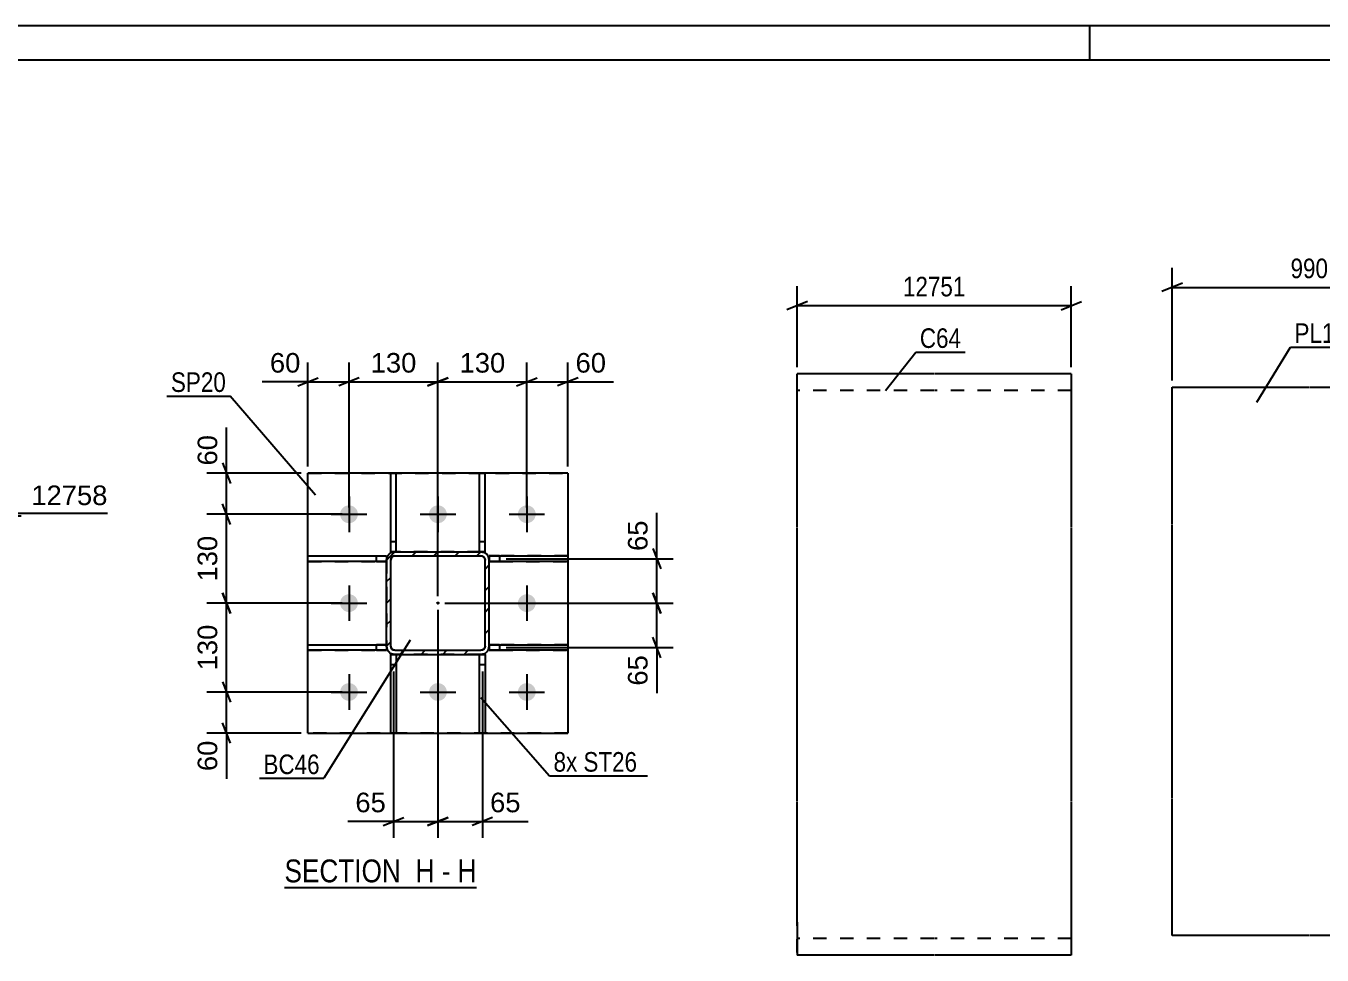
# Model space of a CAD drawing. Header units: millimetres. Extents: x 0 to 841, y 0 to 594.
# Drawn here: x 475.4 to 665, y 458.1 to 594 of the extents above; entities that cross this region are included whole.
import ezdxf

# ---------------------------------------------------------------- set-up
doc = ezdxf.new("R2010")
doc.units = ezdxf.units.MM
doc.linetypes.add('DXK_LINE_DOT2', pattern=[3.9198, 1.9599, -1.9599])
doc.linetypes.add('DXK_LINE_DOT3', pattern=[5.9187, 2.979, -0.9799, 0.9799, -0.9799])
doc.styles.add('Arial', font='ARIAL.TTF', dxfattribs={"height": 0.2})
doc.styles.add('Arial Narrow', font='ARIALN.TTF', dxfattribs={"height": 0.2})

# ---------------------------------------------------------------- blocks, each defined once
blk = doc.blocks.new('Unknown-284856622-1130')
at = {"color": 5, "linetype": 'Continuous'}
for p, q in [((841, 594), (0, 594)), ((631, 589), (631, 594)), ((836, 589), (5, 589))]:
    blk.add_line(p, q, dxfattribs=at)
blk = doc.blocks.new('Unknown-284856622-20 - 3531')
at = {"color": 6, "linetype": 'Continuous'}
blk.add_line((513.25, 467.98), (541.32, 467.98), dxfattribs=at)
at = {"color": 0, "linetype": 'Continuous'}
for points in [[(531.36, 468.73), (531.36, 472.23), (513.25, 472.23), (513.25, 468.73)], [(535.18, 468.73), (535.18, 472.23), (532.41, 472.23), (532.41, 468.73)], [(537.5, 468.73), (537.5, 472.23), (536.23, 472.23), (536.23, 468.73)], [(541.32, 468.73), (541.32, 472.23), (538.55, 472.23), (538.55, 468.73)]]:
    blk.add_wipeout(points, dxfattribs=at)
at = {"color": 7, "linetype": 'Continuous', "style": 'Arial Narrow'}
for s, p in [('SECTION ', (513.25, 468.73)), ('H', (532.41, 468.73)), ('H', (538.55, 468.73)), ('-', (536.23, 468.73))]:
    blk.add_text(s, height=3.34, dxfattribs=at).set_placement(p)
blk = doc.blocks.new('Part-284856622-3626 - 3531')
at = {"color": 2, "linetype": 'Continuous'}
for p, q in [((543.18, 516.47), (543.18, 516.47)), ((543.18, 516.47), (554.68, 516.47)), ((543.18, 516.47), (543.18, 515.88)), ((554.68, 515.67), (543.18, 515.67)), ((554.68, 516.47), (554.68, 515.67))]:
    blk.add_line(p, q, dxfattribs=at)
at = {"color": 7, "linetype": 'DXK_LINE_DOT2'}
for p, q in [((544.68, 516.47), (543.18, 516.47)), ((543.18, 516.47), (543.18, 516.47)), ((543.18, 515.88), (543.18, 515.67)), ((543.18, 515.67), (544.68, 515.67)), ((554.68, 516.47), (544.68, 516.47)), ((544.68, 516.47), (544.68, 515.67)), ((544.68, 515.67), (554.68, 515.67))]:
    blk.add_line(p, q, dxfattribs=at)
blk = doc.blocks.new('Part-284856622-3583 - 3531')
at = {"linetype": 'Continuous'}
h = blk.add_hatch(dxfattribs=at)
h.set_pattern_fill('', scale=0.7, style=0, pattern_type=0)
h.set_pattern_definition([(45, (529.3825, 517.0735), (-1.57154, 1.57154), [])])
h.paths.add_polyline_path([(541.98, 517.07), (529.38, 517.07), (528.92, 516.98), (528.53, 516.72), (528.27, 516.33), (528.18, 515.87), (528.18, 503.27), (528.27, 502.81), (528.53, 502.42), (528.92, 502.16), (529.38, 502.07), (541.98, 502.07), (542.44, 502.16), (542.83, 502.42), (543.09, 502.81), (543.18, 503.27), (543.18, 515.87), (543.09, 516.33), (542.83, 516.72), (542.44, 516.98)])
h.paths.add_polyline_path([(542.54, 516.1), (542.58, 515.87), (542.58, 503.27), (542.54, 503.04), (542.41, 502.85), (542.21, 502.72), (541.98, 502.67), (529.38, 502.67), (529.15, 502.72), (528.96, 502.85), (528.83, 503.04), (528.78, 503.27), (528.78, 515.87), (528.83, 516.1), (528.96, 516.3), (529.15, 516.43), (529.38, 516.47), (541.98, 516.47), (542.21, 516.43), (542.41, 516.3)])
blk.add_hatch(color=246, dxfattribs=at).paths.add_polyline_path([(535.68, 509.47, -1), (535.68, 509.67, -1)])
at = {"color": 7, "linetype": 'DXK_LINE_DOT2'}
for p, q in [((528.18, 515.87), (528.27, 516.33)), ((528.18, 515.87), (528.18, 503.27)), ((528.83, 516.1), (528.78, 515.87)), ((528.78, 503.27), (528.78, 515.87)), ((528.96, 516.3), (528.83, 516.1)), ((528.92, 516.98), (529.38, 517.07)), ((529.15, 516.43), (528.96, 516.3)), ((529.38, 516.47), (529.15, 516.43)), ((541.98, 517.07), (529.38, 517.07)), ((529.38, 516.47), (541.98, 516.47)), ((541.98, 517.07), (542.44, 516.98)), ((542.21, 516.43), (541.98, 516.47)), ((542.41, 516.3), (542.21, 516.43)), ((542.54, 516.1), (542.41, 516.3)), ((542.58, 515.87), (542.54, 516.1)), ((542.58, 503.27), (542.58, 515.87)), ((543.09, 516.33), (543.18, 515.87)), ((543.18, 503.27), (543.18, 515.87)), ((528.27, 502.81), (528.18, 503.27)), ((528.78, 503.27), (528.83, 503.04)), ((528.83, 503.04), (528.96, 502.85)), ((528.96, 502.85), (529.15, 502.72)), ((529.15, 502.72), (529.38, 502.67)), ((529.38, 502.67), (541.98, 502.67)), ((541.98, 502.67), (542.21, 502.72)), ((542.21, 502.72), (542.41, 502.85)), ((542.41, 502.85), (542.54, 503.04)), ((542.54, 503.04), (542.58, 503.27)), ((543.18, 503.27), (543.09, 502.81)), ((529.38, 502.07), (528.92, 502.16)), ((541.98, 502.07), (529.38, 502.07)), ((542.44, 502.16), (541.98, 502.07))]:
    blk.add_line(p, q, dxfattribs=at)
at = {"color": 2, "linetype": 'Continuous'}
for p, q in [((528.27, 516.33), (528.18, 515.87)), ((528.18, 515.87), (528.18, 515.87)), ((528.18, 503.27), (528.18, 515.87)), ((528.78, 515.87), (528.83, 516.1)), ((528.78, 515.87), (528.78, 515.87)), ((528.78, 503.27), (528.78, 515.87)), ((528.83, 516.1), (528.96, 516.3)), ((529.38, 517.07), (528.92, 516.98)), ((528.96, 516.3), (529.15, 516.43)), ((529.15, 516.43), (529.38, 516.47)), ((529.38, 517.07), (529.38, 517.07)), ((529.38, 517.07), (541.98, 517.07)), ((529.38, 516.47), (529.38, 516.47)), ((529.38, 516.47), (541.98, 516.47)), ((541.98, 517.07), (541.98, 517.07)), ((542.44, 516.98), (541.98, 517.07)), ((541.98, 516.47), (541.98, 516.47)), ((541.98, 516.47), (542.21, 516.43)), ((542.21, 516.43), (542.41, 516.3)), ((542.41, 516.3), (542.54, 516.1)), ((542.54, 516.1), (542.58, 515.87)), ((542.58, 515.87), (542.58, 515.87)), ((542.58, 503.27), (542.58, 515.87)), ((543.18, 515.87), (543.09, 516.33)), ((543.18, 515.87), (543.18, 515.87)), ((543.18, 503.27), (543.18, 515.87)), ((528.18, 503.27), (528.18, 503.27)), ((528.18, 503.27), (528.27, 502.81)), ((528.78, 503.27), (528.78, 503.27)), ((528.83, 503.04), (528.78, 503.27)), ((528.96, 502.85), (528.83, 503.04)), ((529.15, 502.72), (528.96, 502.85)), ((529.38, 502.67), (529.15, 502.72)), ((529.38, 502.67), (529.38, 502.67)), ((529.38, 502.67), (541.98, 502.67)), ((542.21, 502.72), (541.98, 502.67)), ((541.98, 502.67), (541.98, 502.67)), ((542.41, 502.85), (542.21, 502.72)), ((542.54, 503.04), (542.41, 502.85)), ((542.58, 503.27), (542.54, 503.04)), ((542.58, 503.27), (542.58, 503.27)), ((543.09, 502.81), (543.18, 503.27)), ((543.18, 503.27), (543.18, 503.27)), ((528.92, 502.16), (529.38, 502.07)), ((529.38, 502.07), (529.38, 502.07)), ((529.38, 502.07), (541.98, 502.07)), ((541.98, 502.07), (542.44, 502.16)), ((541.98, 502.07), (541.98, 502.07))]:
    blk.add_line(p, q, dxfattribs=at)
at = {"color": 7, "linetype": 'DXK_LINE_DOT3'}
blk.add_line((535.68, 509.57), (535.68, 509.57), dxfattribs=at)
at = {"color": 246, "linetype": 'DXK_LINE_DOT2'}
blk.add_line((535.68, 509.57), (535.68, 509.57), dxfattribs=at)
at = {"color": 246, "linetype": 'Continuous'}
blk.add_circle((535.68, 509.57), 0.1, dxfattribs=at)
at = {"color": 7, "linetype": 'DXK_LINE_DOT2'}
for centre, start, end in [((529.38, 515.87), 112.5, 157.5), ((541.98, 515.87), 22.5, 67.5), ((529.38, 503.27), 202.5, 247.5), ((541.98, 503.27), 292.5, 337.5)]:
    blk.add_arc(centre, 1.2, start, end, dxfattribs=at)
at = {"color": 2, "linetype": 'Continuous'}
for centre, start, end in [((529.38, 515.87), 112.5, 157.5), ((541.98, 515.87), 22.5, 67.5), ((529.38, 503.27), 202.5, 247.5), ((541.98, 503.27), 292.5, 337.5)]:
    blk.add_arc(centre, 1.2, start, end, dxfattribs=at)
blk = doc.blocks.new('Part-284856622-3575 - 3531')
at = {"color": 2, "linetype": 'Continuous'}
for p, q in [((554.68, 528.57), (516.68, 528.57)), ((516.68, 490.57), (516.68, 528.57)), ((554.68, 528.57), (554.68, 490.57)), ((516.68, 490.57), (554.68, 490.57))]:
    blk.add_line(p, q, dxfattribs=at)
at = {"color": 7, "linetype": 'DXK_LINE_DOT2'}
for p, q in [((516.68, 528.57), (554.68, 528.57)), ((554.68, 490.57), (516.68, 490.57))]:
    blk.add_line(p, q, dxfattribs=at)
blk = doc.blocks.new('Part-284856622-3631 - 3531')
at = {"color": 2, "linetype": 'Continuous'}
for p, q in [((516.68, 502.67), (516.68, 503.47)), ((516.68, 503.47), (528.18, 503.47)), ((528.18, 502.67), (516.68, 502.67)), ((528.18, 503.28), (528.18, 502.67)), ((528.18, 502.67), (528.18, 502.67))]:
    blk.add_line(p, q, dxfattribs=at)
at = {"color": 7, "linetype": 'DXK_LINE_DOT2'}
for p, q in [((516.68, 503.47), (526.68, 503.47)), ((516.68, 502.67), (526.68, 502.67)), ((526.68, 502.67), (526.68, 503.47)), ((528.18, 503.47), (526.68, 503.47)), ((526.68, 502.67), (528.18, 502.67)), ((528.18, 503.28), (528.18, 503.47))]:
    blk.add_line(p, q, dxfattribs=at)
blk = doc.blocks.new('Part-284856622-3636 - 3531')
at = {"color": 2, "linetype": 'Continuous'}
for p, q in [((516.68, 515.67), (516.68, 516.47)), ((516.68, 516.47), (528.18, 516.47)), ((528.18, 515.67), (516.68, 515.67)), ((528.18, 516.47), (528.18, 515.87))]:
    blk.add_line(p, q, dxfattribs=at)
at = {"color": 7, "linetype": 'DXK_LINE_DOT2'}
for p, q in [((516.68, 516.47), (526.68, 516.47)), ((516.68, 515.67), (526.68, 515.67)), ((526.68, 515.67), (526.68, 516.47)), ((526.68, 516.47), (528.18, 516.47)), ((526.68, 515.67), (528.18, 515.67)), ((528.18, 515.87), (528.18, 515.67)), ((528.18, 515.67), (528.18, 515.67))]:
    blk.add_line(p, q, dxfattribs=at)
blk = doc.blocks.new('Part-284856622-3645 - 3531')
at = {"color": 2, "linetype": 'Continuous'}
for p, q in [((528.78, 502.07), (528.78, 502.07)), ((529.38, 502.07), (528.78, 502.07)), ((528.78, 490.57), (528.78, 502.07)), ((529.58, 502.07), (529.58, 490.57)), ((529.58, 490.57), (528.78, 490.57))]:
    blk.add_line(p, q, dxfattribs=at)
at = {"color": 7, "linetype": 'DXK_LINE_DOT2'}
for p, q in [((528.78, 502.07), (528.78, 502.07)), ((528.78, 502.07), (529.58, 502.07)), ((528.78, 500.57), (529.58, 500.57)), ((529.58, 502.07), (529.38, 502.07)), ((529.58, 502.07), (529.58, 502.07)), ((529.58, 502.07), (529.58, 502.07))]:
    blk.add_line(p, q, dxfattribs=at)
blk = doc.blocks.new('Part-284856622-3650 - 3531')
at = {"color": 2, "linetype": 'Continuous'}
for p, q in [((541.78, 490.57), (541.78, 502.07)), ((542.58, 502.07), (541.98, 502.07)), ((542.58, 502.07), (542.58, 502.07)), ((542.58, 502.07), (542.58, 490.57)), ((542.58, 490.57), (541.78, 490.57))]:
    blk.add_line(p, q, dxfattribs=at)
at = {"color": 7, "linetype": 'DXK_LINE_DOT2'}
for p, q in [((541.78, 502.07), (541.78, 502.07)), ((541.78, 502.07), (541.78, 502.07)), ((541.98, 502.07), (541.78, 502.07)), ((541.78, 502.07), (542.58, 502.07)), ((541.78, 500.57), (542.58, 500.57)), ((542.58, 502.07), (542.58, 502.07))]:
    blk.add_line(p, q, dxfattribs=at)
blk = doc.blocks.new('Part-284856622-3655 - 3531')
at = {"color": 2, "linetype": 'Continuous'}
for p, q in [((528.78, 517.07), (528.78, 528.57)), ((528.78, 528.57), (529.58, 528.57)), ((529.58, 517.07), (529.58, 528.57)), ((529.38, 517.07), (528.78, 517.07)), ((528.78, 517.07), (528.78, 517.07))]:
    blk.add_line(p, q, dxfattribs=at)
at = {"color": 7, "linetype": 'DXK_LINE_DOT2'}
for p, q in [((528.78, 518.57), (529.58, 518.57)), ((529.58, 517.07), (528.78, 517.07)), ((529.58, 517.07), (529.38, 517.07)), ((529.58, 517.07), (529.58, 517.07))]:
    blk.add_line(p, q, dxfattribs=at)
blk = doc.blocks.new('Part-284856622-3660 - 3531')
at = {"color": 2, "linetype": 'Continuous'}
for p, q in [((541.78, 517.07), (541.78, 528.57)), ((541.78, 528.57), (542.58, 528.57)), ((542.58, 517.07), (542.58, 528.57)), ((542.58, 517.07), (541.98, 517.07)), ((542.58, 517.07), (542.58, 517.07))]:
    blk.add_line(p, q, dxfattribs=at)
at = {"color": 7, "linetype": 'DXK_LINE_DOT2'}
for p, q in [((541.78, 518.57), (542.58, 518.57)), ((541.98, 517.07), (541.78, 517.07)), ((542.58, 517.07), (541.78, 517.07)), ((541.78, 517.07), (541.78, 517.07))]:
    blk.add_line(p, q, dxfattribs=at)
blk = doc.blocks.new('Part-284856622-3665 - 3531')
at = {"color": 2, "linetype": 'Continuous'}
for p, q in [((543.18, 503.47), (554.68, 503.47)), ((543.18, 503.27), (543.18, 502.67)), ((554.68, 502.67), (543.18, 502.67)), ((554.68, 503.47), (554.68, 502.67))]:
    blk.add_line(p, q, dxfattribs=at)
at = {"color": 7, "linetype": 'DXK_LINE_DOT2'}
for p, q in [((544.68, 503.47), (543.18, 503.47)), ((543.18, 503.47), (543.18, 503.47)), ((543.18, 503.47), (543.18, 503.27)), ((543.18, 502.67), (544.68, 502.67)), ((554.68, 503.47), (544.68, 503.47)), ((544.68, 503.47), (544.68, 502.67)), ((544.68, 502.67), (554.68, 502.67))]:
    blk.add_line(p, q, dxfattribs=at)
blk = doc.blocks.new('Bolt-284856622-3670 - 3531')
at = {"linetype": 'Continuous'}
for points in [[(523.98, 522.57, -1), (521.38, 522.57, -1)], [(536.98, 522.57, -1), (534.38, 522.57, -1)], [(549.98, 522.57, -1), (547.38, 522.57, -1)], [(523.98, 509.57, -1), (521.38, 509.57, -1)], [(549.98, 509.57, -1), (547.38, 509.57, -1)], [(523.98, 496.57, -1), (521.38, 496.57, -1)], [(536.98, 496.57, -1), (534.38, 496.57, -1)], [(549.98, 496.57, -1), (547.38, 496.57, -1)]]:
    blk.add_hatch(color=1, dxfattribs=at).paths.add_polyline_path(points)
at = {"color": 1, "linetype": 'Continuous'}
for p, q in [((522.68, 525.17), (522.68, 519.97)), ((535.68, 525.17), (535.68, 519.97)), ((548.68, 525.17), (548.68, 519.97)), ((520.08, 522.57), (525.28, 522.57)), ((533.08, 522.57), (538.28, 522.57)), ((546.08, 522.57), (551.28, 522.57)), ((522.68, 512.17), (522.68, 506.97)), ((548.68, 512.17), (548.68, 506.97)), ((520.08, 509.57), (525.28, 509.57)), ((546.08, 509.57), (551.28, 509.57)), ((522.68, 499.17), (522.68, 493.97)), ((535.68, 499.17), (535.68, 493.97)), ((548.68, 499.17), (548.68, 493.97)), ((520.08, 496.57), (525.28, 496.57)), ((533.08, 496.57), (538.28, 496.57)), ((546.08, 496.57), (551.28, 496.57))]:
    blk.add_line(p, q, dxfattribs=at)
blk = doc.blocks.new('Part-284856622-6656 - 6650')
at = {"color": 2, "linetype": 'Continuous'}
for p, q in [((643.06, 521.15), (643.06, 541.15)), ((643.06, 541.15), (663.06, 541.15)), ((663.16, 541.15), (683.16, 541.15)), ((683.16, 541.15), (683.16, 521.15)), ((643.06, 481.05), (643.06, 521.05)), ((683.16, 521.05), (683.16, 481.05)), ((643.06, 460.95), (643.06, 480.95)), ((683.16, 480.95), (683.16, 460.95)), ((663.06, 460.95), (643.06, 460.95)), ((683.16, 460.95), (663.16, 460.95))]:
    blk.add_line(p, q, dxfattribs=at)
blk = doc.blocks.new('Part-284856622-6747 - 6739')
at = {"color": 2, "linetype": 'Continuous'}
for p, q in [((608.21, 543.09), (588.21, 543.09)), ((588.21, 520.69), (588.21, 543.09)), ((628.31, 543.09), (608.31, 543.09)), ((628.31, 543.09), (628.31, 520.69)), ((588.21, 480.59), (588.21, 520.59)), ((628.31, 520.59), (628.31, 480.59)), ((588.21, 462.89), (588.21, 480.49)), ((628.31, 480.49), (628.31, 458.09)), ((588.21, 462.89), (588.21, 458.09)), ((608.21, 458.09), (588.21, 458.09)), ((628.31, 458.09), (608.31, 458.09))]:
    blk.add_line(p, q, dxfattribs=at)
at = {"color": 7, "linetype": 'DXK_LINE_DOT2'}
for p, q in [((608.21, 540.69), (588.21, 540.69)), ((628.31, 540.69), (608.31, 540.69)), ((588.21, 458.45), (588.21, 462.89)), ((608.21, 460.49), (588.21, 460.49)), ((628.31, 460.49), (608.31, 460.49))]:
    blk.add_line(p, q, dxfattribs=at)
blk = doc.blocks.new('StraightDimension-284856622-12767 - 5065')
at = {"color": 7, "linetype": 'Continuous'}
for p, q in [((457.22, 524.21), (458.42, 521.21)), ((458.42, 520.86), (457.22, 523.86)), ((407.23, 522.36), (474.74, 522.36)), ((433.54, 522.71), (487.34, 522.71)), ((457.82, 522.36), (457.82, 522.71))]:
    blk.add_line(p, q, dxfattribs=at)
at = {"color": 0, "linetype": 'Continuous'}
blk.add_wipeout([(487.94, 523.31), (487.94, 527.51), (475.62, 527.51), (475.62, 523.31)], dxfattribs=at)
at = {"color": 0}
blk.add_wipeout([(462.77, 524.25), (458.57, 524.25), (458.57, 520.82), (462.77, 520.82)], dxfattribs=at)
at = {"color": 3, "linetype": 'Continuous', "style": 'Arial'}
blk.add_text('12758', height=2.865, dxfattribs=at).set_placement((476.22, 523.91))
at = {"color": 3, "style": 'Arial'}
blk.add_text('7', height=2.87, rotation=90.0002, dxfattribs=at).set_placement((462.17, 521.42))
blk = doc.blocks.new('StraightDimension-284856622-14281 - 3531')
at = {"color": 7, "linetype": 'Continuous'}
for p, q in [((522.68, 523.57), (522.68, 544.79)), ((535.68, 510.57), (535.68, 544.79)), ((524.18, 542.54), (521.18, 541.34)), ((534.18, 541.34), (537.18, 542.54)), ((522.68, 541.94), (535.68, 541.94))]:
    blk.add_line(p, q, dxfattribs=at)
at = {"color": 0}
blk.add_wipeout([(533.12, 542.69), (533.12, 546.89), (525.25, 546.89), (525.25, 542.69)], dxfattribs=at)
at = {"color": 3, "style": 'Arial'}
blk.add_text('130', height=2.865, dxfattribs=at).set_placement((525.85, 543.29))
blk = doc.blocks.new('StraightDimension-284856622-3738 - 3531')
at = {"color": 7, "linetype": 'Continuous'}
for p, q in [((504.16, 530.07), (505.36, 527.07)), ((515.68, 528.57), (501.91, 528.57)), ((504.76, 522.57), (504.76, 528.57)), ((505.36, 521.07), (504.16, 524.07)), ((521.68, 522.57), (501.91, 522.57))]:
    blk.add_line(p, q, dxfattribs=at)
at = {"color": 0}
blk.add_wipeout([(504.01, 534.75), (499.81, 534.75), (499.81, 529.1), (504.01, 529.1)], dxfattribs=at)
at = {"color": 7, "linetype": 'Continuous'}
blk.add_line((504.76, 528.57), (504.76, 535.27), dxfattribs=at)
blk.add_line((504.76, 528.57), (504.76, 535.27), dxfattribs=at)
at = {"color": 3, "style": 'Arial'}
blk.add_text('60', height=2.865, rotation=90.0002, dxfattribs=at).set_placement((503.41, 529.7))
blk = doc.blocks.new('StraightDimension-284856622-16917 - 3531')
at = {"color": 7, "linetype": 'Continuous'}
for p, q in [((505.36, 508.07), (504.16, 511.07)), ((521.68, 509.57), (501.91, 509.57)), ((504.76, 496.57), (504.76, 509.57)), ((504.16, 498.07), (505.36, 495.07)), ((521.68, 496.57), (501.91, 496.57))]:
    blk.add_line(p, q, dxfattribs=at)
at = {"color": 0}
blk.add_wipeout([(504.01, 507.01), (499.81, 507.01), (499.81, 499.14), (504.01, 499.14)], dxfattribs=at)
at = {"color": 3, "style": 'Arial'}
blk.add_text('130', height=2.865, rotation=90.0002, dxfattribs=at).set_placement((503.41, 499.74))
blk = doc.blocks.new('StraightDimension-284856622-3752 - 3531')
at = {"color": 7, "linetype": 'Continuous'}
for p, q in [((504.16, 498.07), (505.36, 495.07)), ((521.68, 496.57), (501.91, 496.57)), ((504.76, 490.57), (504.76, 496.57)), ((505.36, 489.07), (504.16, 492.07)), ((515.68, 490.57), (501.91, 490.57))]:
    blk.add_line(p, q, dxfattribs=at)
at = {"color": 0}
blk.add_wipeout([(504.01, 490.05), (499.81, 490.05), (499.81, 484.4), (504.01, 484.4)], dxfattribs=at)
at = {"color": 7, "linetype": 'Continuous'}
blk.add_line((504.76, 490.57), (504.76, 483.88), dxfattribs=at)
blk.add_line((504.76, 490.57), (504.76, 483.88), dxfattribs=at)
at = {"color": 3, "style": 'Arial'}
blk.add_text('60', height=2.865, rotation=90.0002, dxfattribs=at).set_placement((503.41, 485))
blk = doc.blocks.new('StraightDimension-284856622-14268 - 3531')
at = {"color": 7, "linetype": 'Continuous'}
for p, q in [((535.68, 508.57), (535.68, 475.23)), ((542.18, 499.57), (542.18, 475.23)), ((534.18, 477.03), (537.18, 478.23)), ((543.68, 478.23), (540.68, 477.03)), ((535.68, 477.63), (542.18, 477.63))]:
    blk.add_line(p, q, dxfattribs=at)
at = {"color": 0}
blk.add_wipeout([(548.35, 478.38), (548.35, 482.58), (542.71, 482.58), (542.71, 478.38)], dxfattribs=at)
at = {"color": 7, "linetype": 'Continuous'}
blk.add_line((542.18, 477.63), (548.88, 477.63), dxfattribs=at)
blk.add_line((542.18, 477.63), (548.88, 477.63), dxfattribs=at)
at = {"color": 3, "style": 'Arial'}
blk.add_text('65', height=2.865, dxfattribs=at).set_placement((543.31, 478.98))
blk = doc.blocks.new('StraightDimension-284856622-14269 - 3531')
at = {"color": 7, "linetype": 'Continuous'}
for p, q in [((535.68, 508.57), (535.68, 475.23)), ((529.18, 499.57), (529.18, 475.23)), ((527.68, 477.03), (530.68, 478.23)), ((537.18, 478.23), (534.18, 477.03)), ((529.18, 477.63), (535.68, 477.63))]:
    blk.add_line(p, q, dxfattribs=at)
at = {"color": 0}
blk.add_wipeout([(528.66, 478.38), (528.66, 482.58), (523.01, 482.58), (523.01, 478.38)], dxfattribs=at)
at = {"color": 7, "linetype": 'Continuous'}
blk.add_line((529.18, 477.63), (522.49, 477.63), dxfattribs=at)
blk.add_line((529.18, 477.63), (522.49, 477.63), dxfattribs=at)
at = {"color": 3, "style": 'Arial'}
blk.add_text('65', height=2.865, dxfattribs=at).set_placement((523.61, 478.98))
blk = doc.blocks.new('StraightDimension-284856622-14279 - 3531')
at = {"color": 7, "linetype": 'Continuous'}
for p, q in [((548.68, 523.57), (548.68, 544.79)), ((554.68, 529.57), (554.68, 544.79)), ((547.18, 541.34), (550.18, 542.54)), ((556.18, 542.54), (553.18, 541.34)), ((548.68, 541.94), (554.68, 541.94))]:
    blk.add_line(p, q, dxfattribs=at)
at = {"color": 0}
blk.add_wipeout([(560.85, 542.69), (560.85, 546.89), (555.21, 546.89), (555.21, 542.69)], dxfattribs=at)
at = {"color": 7, "linetype": 'Continuous'}
blk.add_line((554.68, 541.94), (561.38, 541.94), dxfattribs=at)
blk.add_line((554.68, 541.94), (561.38, 541.94), dxfattribs=at)
at = {"color": 3, "style": 'Arial'}
blk.add_text('60', height=2.865, dxfattribs=at).set_placement((555.81, 543.29))
blk = doc.blocks.new('StraightDimension-284856622-14280 - 3531')
at = {"color": 7, "linetype": 'Continuous'}
for p, q in [((535.68, 510.57), (535.68, 544.79)), ((548.68, 523.57), (548.68, 544.79)), ((537.18, 542.54), (534.18, 541.34)), ((547.18, 541.34), (550.18, 542.54)), ((535.68, 541.94), (548.68, 541.94))]:
    blk.add_line(p, q, dxfattribs=at)
at = {"color": 0}
blk.add_wipeout([(546.12, 542.69), (546.12, 546.89), (538.25, 546.89), (538.25, 542.69)], dxfattribs=at)
at = {"color": 3, "style": 'Arial'}
blk.add_text('130', height=2.865, dxfattribs=at).set_placement((538.85, 543.29))
blk = doc.blocks.new('StraightDimension-284856622-14282 - 3531')
at = {"color": 7, "linetype": 'Continuous'}
for p, q in [((516.68, 529.57), (516.68, 544.79)), ((522.68, 523.57), (522.68, 544.79)), ((515.18, 541.34), (518.18, 542.54)), ((524.18, 542.54), (521.18, 541.34)), ((516.68, 541.94), (522.68, 541.94))]:
    blk.add_line(p, q, dxfattribs=at)
at = {"color": 0}
blk.add_wipeout([(516.16, 542.69), (516.16, 546.89), (510.51, 546.89), (510.51, 542.69)], dxfattribs=at)
at = {"color": 7, "linetype": 'Continuous'}
blk.add_line((516.68, 541.94), (509.99, 541.94), dxfattribs=at)
blk.add_line((516.68, 541.94), (509.99, 541.94), dxfattribs=at)
at = {"color": 3, "style": 'Arial'}
blk.add_text('60', height=2.865, dxfattribs=at).set_placement((511.11, 543.29))
blk = doc.blocks.new('StraightDimension-284856622-14319 - 3531')
at = {"color": 7, "linetype": 'Continuous'}
for p, q in [((567.09, 517.57), (568.29, 514.57)), ((545.68, 516.07), (570.09, 516.07)), ((567.69, 509.57), (567.69, 516.07)), ((568.29, 508.07), (567.09, 511.07)), ((536.68, 509.57), (570.09, 509.57))]:
    blk.add_line(p, q, dxfattribs=at)
at = {"color": 0}
blk.add_wipeout([(566.94, 522.25), (562.74, 522.25), (562.74, 516.6), (566.94, 516.6)], dxfattribs=at)
at = {"color": 7, "linetype": 'Continuous'}
blk.add_line((567.69, 516.07), (567.69, 522.77), dxfattribs=at)
blk.add_line((567.69, 516.07), (567.69, 522.77), dxfattribs=at)
at = {"color": 3, "style": 'Arial'}
blk.add_text('65', height=2.865, rotation=90.0002, dxfattribs=at).set_placement((566.34, 517.2))
blk = doc.blocks.new('StraightDimension-284856622-14320 - 3531')
at = {"color": 7, "linetype": 'Continuous'}
for p, q in [((567.09, 511.07), (568.29, 508.07)), ((536.68, 509.57), (570.09, 509.57)), ((567.69, 503.07), (567.69, 509.57)), ((568.29, 501.57), (567.09, 504.57)), ((545.68, 503.07), (570.09, 503.07))]:
    blk.add_line(p, q, dxfattribs=at)
at = {"color": 0}
blk.add_wipeout([(566.94, 502.55), (562.74, 502.55), (562.74, 496.9), (566.94, 496.9)], dxfattribs=at)
at = {"color": 7, "linetype": 'Continuous'}
blk.add_line((567.69, 503.07), (567.69, 496.38), dxfattribs=at)
blk.add_line((567.69, 503.07), (567.69, 496.38), dxfattribs=at)
at = {"color": 3, "style": 'Arial'}
blk.add_text('65', height=2.865, rotation=90.0002, dxfattribs=at).set_placement((566.34, 497.5))
blk = doc.blocks.new('StraightDimension-284856622-16919 - 3531')
at = {"color": 7, "linetype": 'Continuous'}
for p, q in [((505.36, 521.07), (504.16, 524.07)), ((521.68, 522.57), (501.91, 522.57)), ((504.76, 509.57), (504.76, 522.57)), ((504.16, 511.07), (505.36, 508.07)), ((521.68, 509.57), (501.91, 509.57))]:
    blk.add_line(p, q, dxfattribs=at)
at = {"color": 0}
blk.add_wipeout([(504.01, 520.01), (499.81, 520.01), (499.81, 512.14), (504.01, 512.14)], dxfattribs=at)
at = {"color": 3, "style": 'Arial'}
blk.add_text('130', height=2.865, rotation=90.0002, dxfattribs=at).set_placement((503.41, 512.74))
blk = doc.blocks.new('StraightDimension-284856622-6661 - 6650')
at = {"color": 7, "linetype": 'Continuous'}
for p, q in [((643.06, 542.15), (643.06, 558.6)), ((683.16, 542.15), (683.16, 558.6)), ((644.56, 556.35), (641.56, 555.15)), ((643.06, 555.75), (683.16, 555.75)), ((681.66, 555.15), (684.66, 556.35))]:
    blk.add_line(p, q, dxfattribs=at)
at = {"color": 0}
blk.add_wipeout([(666.45, 556.5), (666.45, 560.7), (659.77, 560.7), (659.77, 556.5)], dxfattribs=at)
at = {"color": 3, "style": 'Arial Narrow'}
blk.add_text('990', height=2.863, dxfattribs=at).set_placement((660.37, 557.1))
blk = doc.blocks.new('StraightDimension-284856622-6752 - 6739')
at = {"color": 7, "linetype": 'Continuous'}
for p, q in [((588.21, 544.09), (588.21, 555.94)), ((628.31, 544.09), (628.31, 555.94)), ((589.71, 553.69), (586.71, 552.49)), ((626.81, 552.49), (629.81, 553.69)), ((588.21, 553.09), (628.31, 553.09))]:
    blk.add_line(p, q, dxfattribs=at)
at = {"color": 0}
blk.add_wipeout([(613.43, 553.84), (613.43, 558.04), (603.09, 558.04), (603.09, 553.84)], dxfattribs=at)
at = {"color": 3, "style": 'Arial Narrow'}
blk.add_text('12751', height=2.863, dxfattribs=at).set_placement((603.69, 554.44))
blk = doc.blocks.new('Mark-284856622-3571 - 3531')
at = {"color": 0}
blk.add_wipeout([(504.68, 540.46), (504.68, 543.46), (496.64, 543.46), (496.64, 540.46)], dxfattribs=at)
blk.add_wipeout([(504.68, 540.46), (504.68, 543.46), (496.64, 543.46), (496.64, 540.46)], dxfattribs=at)
at = {"color": 30, "linetype": 'Continuous'}
for p in [(496.04, 539.86), (517.78, 525.34)]:
    blk.add_line(p, (505.28, 539.86), dxfattribs=at)
at = {"color": 3, "style": 'Arial Narrow'}
blk.add_text('SP20', height=2.863, dxfattribs=at).set_placement((496.64, 540.46))
blk = doc.blocks.new('MarkSet-284856622-3810 - 3531')
at = {"color": 0}
blk.add_wipeout([(556.06, 484.92), (556.06, 487.92), (552.59, 487.92), (552.59, 484.92)], dxfattribs=at)
blk.add_wipeout([(556.06, 484.92), (556.06, 487.92), (552.59, 487.92), (552.59, 484.92)], dxfattribs=at)
at = {"color": 30, "linetype": 'Continuous'}
blk.add_line((541.95, 495.79), (551.99, 484.32), dxfattribs=at)
at = {"color": 0}
blk.add_wipeout([(564.82, 484.92), (564.82, 487.92), (556.96, 487.92), (556.96, 484.92)], dxfattribs=at)
blk.add_wipeout([(564.82, 484.92), (564.82, 487.92), (556.96, 487.92), (556.96, 484.92)], dxfattribs=at)
at = {"color": 30, "linetype": 'Continuous'}
blk.add_line((551.99, 484.32), (566.32, 484.32), dxfattribs=at)
at = {"color": 3, "style": 'Arial Narrow'}
for s, p in [('8x', (552.59, 484.92)), ('ST26', (556.96, 484.92))]:
    blk.add_text(s, height=2.863, dxfattribs=at).set_placement(p)
blk = doc.blocks.new('Mark-284856622-14258 - 3531')
at = {"color": 0}
blk.add_wipeout([(518.39, 484.56), (518.39, 487.56), (510.17, 487.56), (510.17, 484.56)], dxfattribs=at)
blk.add_wipeout([(518.39, 484.56), (518.39, 487.56), (510.17, 487.56), (510.17, 484.56)], dxfattribs=at)
at = {"color": 30, "linetype": 'Continuous'}
for p in [(531.62, 504.14), (509.57, 483.96)]:
    blk.add_line(p, (518.99, 483.96), dxfattribs=at)
at = {"color": 3, "style": 'Arial Narrow'}
blk.add_text('BC46', height=2.863, dxfattribs=at).set_placement((510.17, 484.56))
blk = doc.blocks.new('Mark-284856622-6652 - 6650')
at = {"color": 0}
blk.add_wipeout([(670.45, 547.63), (670.45, 550.63), (660.95, 550.63), (660.95, 547.63)], dxfattribs=at)
blk.add_wipeout([(670.45, 547.63), (670.45, 550.63), (660.95, 550.63), (660.95, 547.63)], dxfattribs=at)
at = {"color": 30, "linetype": 'Continuous'}
for p, q in [((655.43, 538.97), (660.35, 547.03)), ((660.35, 547.03), (671.05, 547.03))]:
    blk.add_line(p, q, dxfattribs=at)
at = {"color": 3, "style": 'Arial Narrow'}
blk.add_text('PL101', height=2.863, dxfattribs=at).set_placement((660.95, 547.63))
blk = doc.blocks.new('Mark-284856622-6743 - 6739')
at = {"color": 0}
blk.add_wipeout([(612.19, 546.9), (612.19, 549.9), (606.16, 549.9), (606.16, 546.9)], dxfattribs=at)
blk.add_wipeout([(612.19, 546.9), (612.19, 549.9), (606.16, 549.9), (606.16, 546.9)], dxfattribs=at)
at = {"color": 30, "linetype": 'Continuous'}
for p, q in [((601.14, 540.65), (605.56, 546.3)), ((605.56, 546.3), (612.79, 546.3))]:
    blk.add_line(p, q, dxfattribs=at)
at = {"color": 3, "style": 'Arial Narrow'}
blk.add_text('C64', height=2.863, dxfattribs=at).set_placement((606.16, 546.9))

msp = doc.modelspace()

# ---------------------------------------------------------------- block references
for name in ['Unknown-284856622-1130', 'Part-284856622-6747 - 6739', 'Part-284856622-6656 - 6650', 'Part-284856622-3575 - 3531', 'Part-284856622-3655 - 3531', 'Part-284856622-3660 - 3531', 'Bolt-284856622-3670 - 3531', 'Part-284856622-3636 - 3531', 'Part-284856622-3583 - 3531', 'Part-284856622-3626 - 3531', 'Part-284856622-3631 - 3531', 'Part-284856622-3665 - 3531', 'Part-284856622-3645 - 3531', 'Part-284856622-3650 - 3531']:
    msp.add_blockref(name, (0, 0))

# ---------------------------------------------------------------- next in the draw order: block references
for name in ['StraightDimension-284856622-6661 - 6650', 'StraightDimension-284856622-6752 - 6739', 'StraightDimension-284856622-14281 - 3531', 'StraightDimension-284856622-14279 - 3531', 'StraightDimension-284856622-12767 - 5065', 'StraightDimension-284856622-14268 - 3531', 'Unknown-284856622-20 - 3531']:
    msp.add_blockref(name, (0, 0))

# ---------------------------------------------------------------- next in the draw order: block references
for name in ['Mark-284856622-6743 - 6739', 'Mark-284856622-6652 - 6650', 'StraightDimension-284856622-14280 - 3531', 'StraightDimension-284856622-3738 - 3531', 'StraightDimension-284856622-16917 - 3531']:
    msp.add_blockref(name, (0, 0))

# ---------------------------------------------------------------- next in the draw order: block references
for name in ['StraightDimension-284856622-14282 - 3531', 'StraightDimension-284856622-3752 - 3531']:
    msp.add_blockref(name, (0, 0))

# ---------------------------------------------------------------- next in the draw order: block references
for name in ['Mark-284856622-3571 - 3531', 'StraightDimension-284856622-14269 - 3531']:
    msp.add_blockref(name, (0, 0))

# ---------------------------------------------------------------- next in the draw order: block references
for name in ['StraightDimension-284856622-16919 - 3531', 'StraightDimension-284856622-14319 - 3531', 'Mark-284856622-14258 - 3531']:
    msp.add_blockref(name, (0, 0))

# ---------------------------------------------------------------- next in the draw order: block references
msp.add_blockref('StraightDimension-284856622-14320 - 3531', (0, 0))

# ---------------------------------------------------------------- next in the draw order: block references
msp.add_blockref('MarkSet-284856622-3810 - 3531', (0, 0))

doc.saveas('drawing.dxf')
